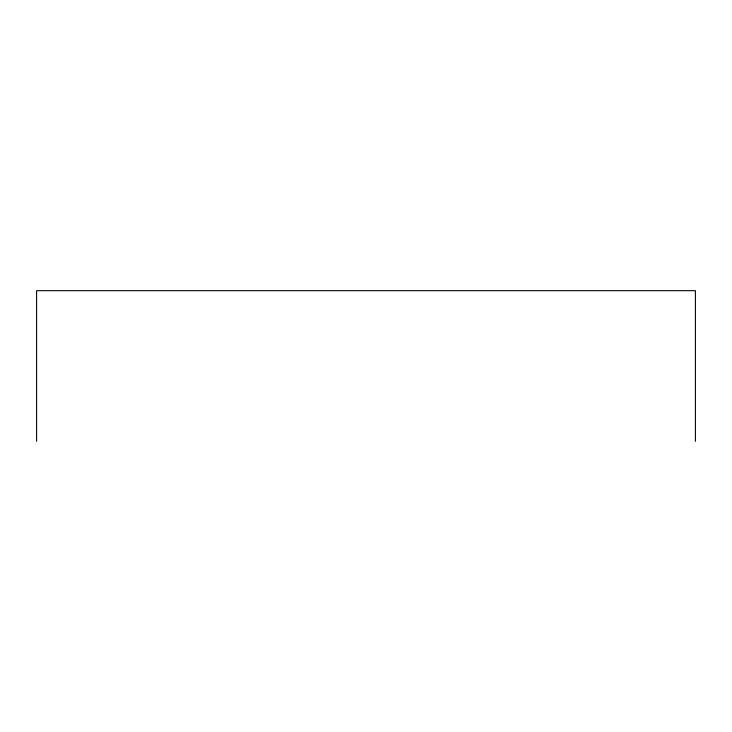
<?xml version="1.0" encoding="UTF-8"?>
<svg xmlns="http://www.w3.org/2000/svg" width="732" height="732" viewBox="0 0 732 732"><rect width="100%" height="100%" fill="white"/><g stroke="black" fill="none" stroke-linecap="round" stroke-linejoin="round"><path stroke-width="1.1" d="M695.4 441.314L695.4 290.686L36.6 290.686L36.6 441.314"/></g></svg>
